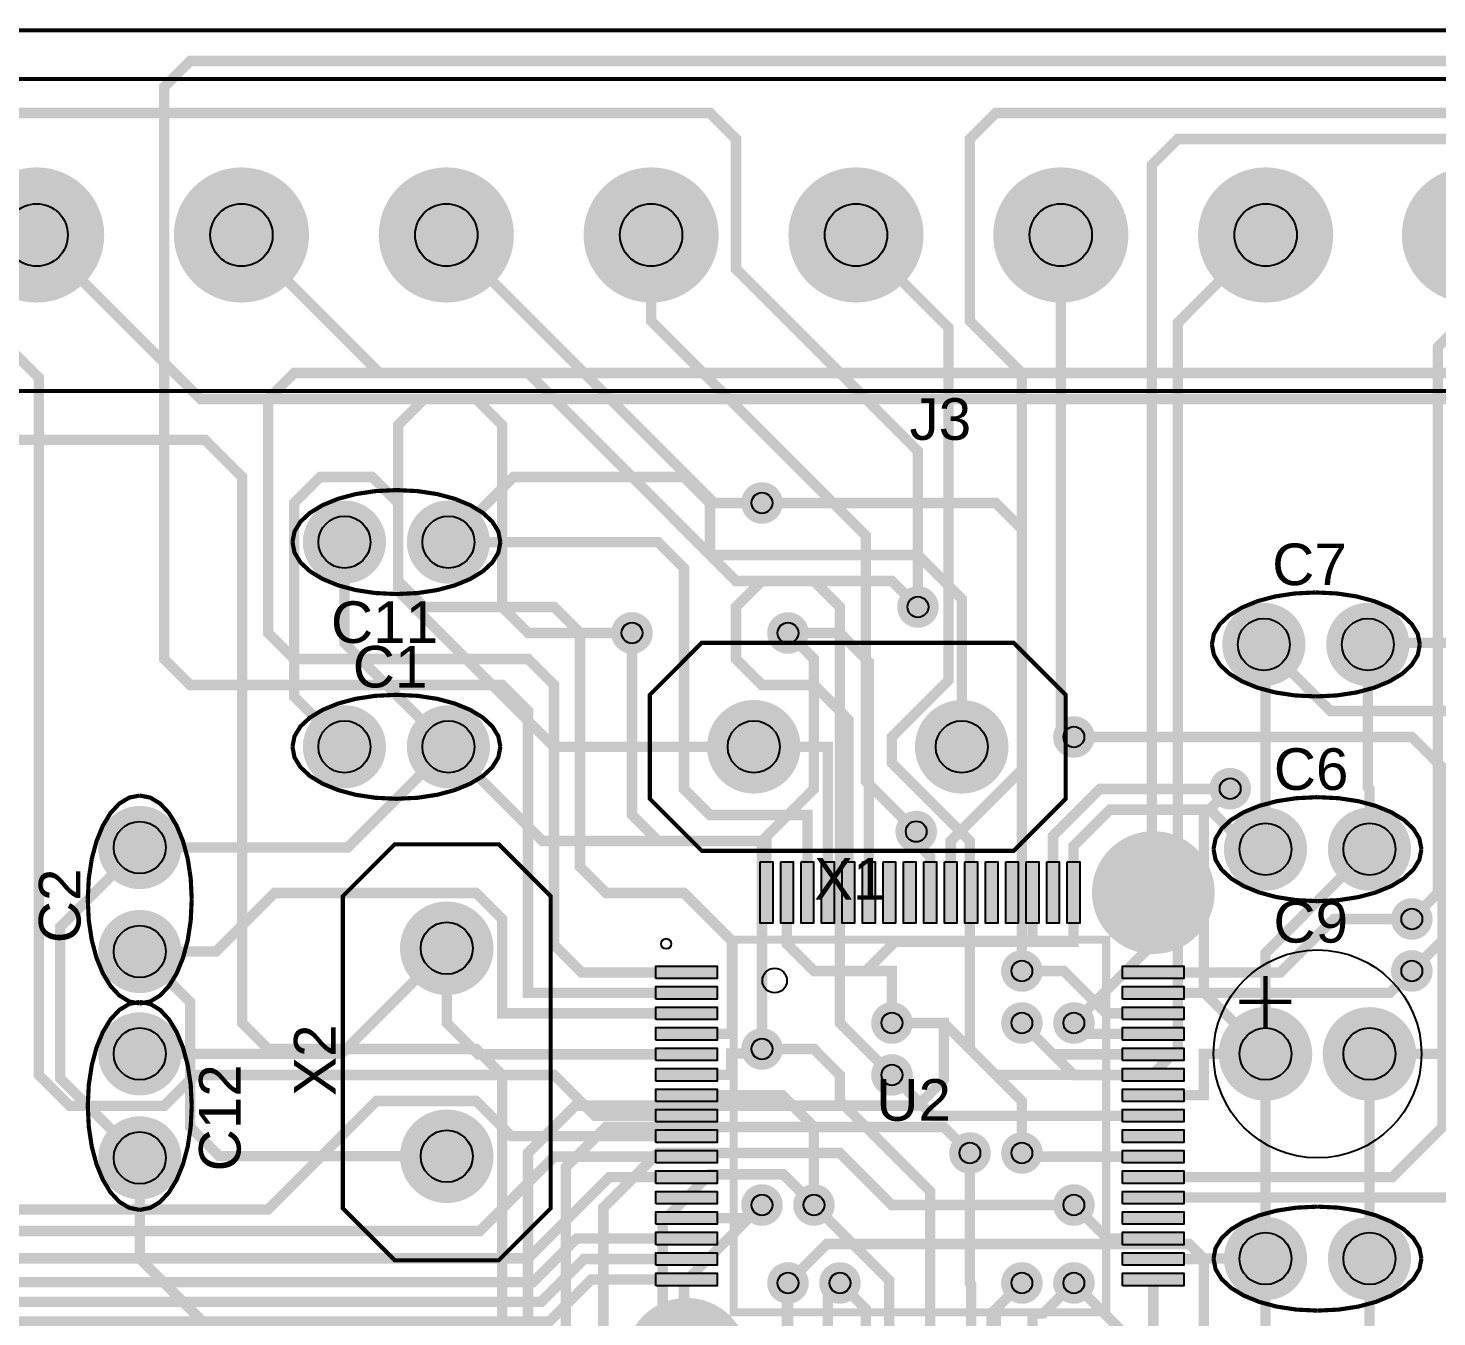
# Model space of a CAD drawing. Header units: centimetres. Extents: x -2.26 to 6.53, y -1.51 to 3.26.
# Drawn here: x -0.523 to 2.919, y 0.108 to 3.255 of the extents above; entities that cross this region are included whole.
import ezdxf

# ---------------------------------------------------------------- set-up
doc = ezdxf.new("R2010")
doc.units = ezdxf.units.CM
doc.layers.get('0').update_dxf_attribs({"linetype": 'CONTINUOUS'})
for name, color, linetype in [('1', 1, 'CONTINUOUS'), ('2', 2, 'CONTINUOUS'), ('3', 3, 'CONTINUOUS'), ('4', 4, 'CONTINUOUS'), ('5', 5, 'CONTINUOUS'), ('6', 6, 'CONTINUOUS'), ('7', 7, 'CONTINUOUS')]:
    doc.layers.add(name, color=color, linetype=linetype)

# ---------------------------------------------------------------- blocks, each defined once
blk = doc.blocks.new('RPAD')
blk.add_trace([(-0.5, -0.5), (-0.5, 0.5), (0.5, -0.5), (0.5, 0.5)])
blk = doc.blocks.new('EPAD')
at = {"const_width": 0.5}
blk.add_lwpolyline([(-0.25, 0, 1), (0.25, 0, 1)], format="xyb", close=True, dxfattribs=at)

msp = doc.modelspace()

# ---------------------------------------------------------------- linework, layer by layer
for centre, radius in [((-0.5019, 2.75), 0.0762), ((-0.00152, 2.75), 0.0762), ((0.49886, 2.75), 0.0762), ((0.99924, 2.75), 0.0762), ((1.49962, 2.75), 0.0762), ((2, 2.75), 0.0762), ((2.50038, 2.75), 0.0762), ((1.27, 2.0955), 0.0254), ((0.25, 2), 0.0635), ((0.504, 2), 0.0635), ((1.651, 1.8415), 0.0254), ((0.9525, 1.778), 0.0254), ((1.3335, 1.778), 0.0254), ((2.496, 1.75), 0.0635), ((2.75, 1.75), 0.0635), ((0.25, 1.5), 0.0635), ((0.504, 1.5), 0.0635), ((1.25, 1.5), 0.0635), ((1.758, 1.5), 0.0635), ((2.032, 1.524), 0.0254), ((2.413747, 1.397747), 0.0254), ((-0.25, 1.254), 0.0635), ((1.646809, 1.292986), 0.0254), ((2.5, 1.25), 0.0635), ((2.754, 1.25), 0.0635), ((2.8575, 1.0795), 0.0254), ((0.5, 1.008), 0.0635), ((-0.25, 1), 0.0635), ((1.905, 0.9525), 0.0254), ((2.8575, 0.9525), 0.0254), ((1.5875, 0.8255), 0.0254), ((1.905, 0.8255), 0.0254), ((2.032, 0.8255), 0.0254), ((-0.25, 0.75), 0.0635), ((2.5, 0.75), 0.0635), ((2.754, 0.75), 0.0635), ((1.27, 0.762), 0.0254), ((1.5875, 0.6985), 0.0254), ((-0.25, 0.496), 0.0635), ((0.5, 0.5), 0.0635), ((1.778, 0.508), 0.0254), ((1.905, 0.508), 0.0254), ((1.27, 0.381), 0.0254), ((1.397, 0.381), 0.0254), ((2.032, 0.381), 0.0254), ((2.5, 0.25), 0.0635), ((2.754, 0.25), 0.0635), ((1.3335, 0.1905), 0.0254), ((1.4605, 0.1905), 0.0254), ((1.905, 0.1905), 0.0254), ((2.032, 0.1905), 0.0254)]:
    msp.add_circle(centre, radius)
at = {"layer": '2', "const_width": 0.01016}
msp.add_lwpolyline([(-2.25, -1.5), (6.5, -1.5), (6.5, 3.25), (-2.25, 3.25), (-2.25, -1.5)], dxfattribs=at)
msp.add_lwpolyline([(-2.25, -1.5), (6.5, -1.5), (6.5, 3.25), (-2.25, 3.25), (-2.25, -1.5)], dxfattribs=at)
msp.add_lwpolyline([(-2.25, -1.5), (6.5, -1.5), (6.5, 3.25), (-2.25, 3.25), (-2.25, -1.5)], dxfattribs=at)
at = {"layer": '3'}
for points, const_width in [([(4.75336, 3.131), (-1.27914, 3.131), (-1.27914, 2.369)], 0.01016), ([(4.75336, 3.131), (-1.27914, 3.131), (-1.27914, 2.369)], 0.01016), ([(4.75336, 3.131), (-1.27914, 3.131), (-1.27914, 2.369)], 0.01016), ([(4.75336, 2.369), (-1.27914, 2.369)], 0.01016), ([(4.75336, 2.369), (-1.27914, 2.369)], 0.01016), ([(4.75336, 2.369), (-1.27914, 2.369)], 0.01016), ([(0.123, 2), (0.12808, 2.025876), (0.142685, 2.049848), (0.165862, 2.071438), (0.19666, 2.09017), (0.234125, 2.105569), (0.277305, 2.117158), (0.325248, 2.12446), (0.377, 2.127)], 0.01016), ([(0.123, 2), (0.12808, 2.025876), (0.142685, 2.049848), (0.165862, 2.071438), (0.19666, 2.09017), (0.234125, 2.105569), (0.277305, 2.117158), (0.325248, 2.12446), (0.377, 2.127)], 0.01016), ([(0.123, 2), (0.12808, 2.025876), (0.142685, 2.049848), (0.165862, 2.071438), (0.19666, 2.09017), (0.234125, 2.105569), (0.277305, 2.117158), (0.325248, 2.12446), (0.377, 2.127)], 0.01016), ([(0.631, 2), (0.62592, 2.025876), (0.611315, 2.049848), (0.588138, 2.071438), (0.55734, 2.09017), (0.519875, 2.105569), (0.476695, 2.117158), (0.428752, 2.12446), (0.377, 2.127)], 0.01016), ([(0.631, 2), (0.62592, 2.025876), (0.611315, 2.049848), (0.588138, 2.071438), (0.55734, 2.09017), (0.519875, 2.105569), (0.476695, 2.117158), (0.428752, 2.12446), (0.377, 2.127)], 0.01016), ([(0.631, 2), (0.62592, 2.025876), (0.611315, 2.049848), (0.588138, 2.071438), (0.55734, 2.09017), (0.519875, 2.105569), (0.476695, 2.117158), (0.428752, 2.12446), (0.377, 2.127)], 0.01016), ([(0.123, 2), (0.12808, 1.974124), (0.142685, 1.950152), (0.165862, 1.928562), (0.19666, 1.90983), (0.234125, 1.894431), (0.277305, 1.882842), (0.325248, 1.87554), (0.377, 1.873)], 0.01016), ([(0.123, 2), (0.12808, 1.974124), (0.142685, 1.950152), (0.165862, 1.928562), (0.19666, 1.90983), (0.234125, 1.894431), (0.277305, 1.882842), (0.325248, 1.87554), (0.377, 1.873)], 0.01016), ([(0.123, 2), (0.12808, 1.974124), (0.142685, 1.950152), (0.165862, 1.928562), (0.19666, 1.90983), (0.234125, 1.894431), (0.277305, 1.882842), (0.325248, 1.87554), (0.377, 1.873)], 0.01016), ([(0.631, 2), (0.62592, 1.974124), (0.611315, 1.950152), (0.588138, 1.928562), (0.55734, 1.90983), (0.519875, 1.894431), (0.476695, 1.882842), (0.428752, 1.87554), (0.377, 1.873)], 0.01016), ([(0.631, 2), (0.62592, 1.974124), (0.611315, 1.950152), (0.588138, 1.928562), (0.55734, 1.90983), (0.519875, 1.894431), (0.476695, 1.882842), (0.428752, 1.87554), (0.377, 1.873)], 0.01016), ([(0.631, 2), (0.62592, 1.974124), (0.611315, 1.950152), (0.588138, 1.928562), (0.55734, 1.90983), (0.519875, 1.894431), (0.476695, 1.882842), (0.428752, 1.87554), (0.377, 1.873)], 0.01016), ([(2.369, 1.75), (2.37408, 1.775876), (2.388685, 1.799848), (2.411862, 1.821438), (2.44266, 1.84017), (2.480125, 1.855569), (2.523305, 1.867158), (2.571248, 1.87446), (2.623, 1.877)], 0.01016), ([(2.369, 1.75), (2.37408, 1.775876), (2.388685, 1.799848), (2.411862, 1.821438), (2.44266, 1.84017), (2.480125, 1.855569), (2.523305, 1.867158), (2.571248, 1.87446), (2.623, 1.877)], 0.01016), ([(2.369, 1.75), (2.37408, 1.775876), (2.388685, 1.799848), (2.411862, 1.821438), (2.44266, 1.84017), (2.480125, 1.855569), (2.523305, 1.867158), (2.571248, 1.87446), (2.623, 1.877)], 0.01016), ([(2.877, 1.75), (2.87192, 1.775876), (2.857315, 1.799848), (2.834138, 1.821438), (2.80334, 1.84017), (2.765875, 1.855569), (2.722695, 1.867158), (2.674752, 1.87446), (2.623, 1.877)], 0.01016), ([(2.877, 1.75), (2.87192, 1.775876), (2.857315, 1.799848), (2.834138, 1.821438), (2.80334, 1.84017), (2.765875, 1.855569), (2.722695, 1.867158), (2.674752, 1.87446), (2.623, 1.877)], 0.01016), ([(2.877, 1.75), (2.87192, 1.775876), (2.857315, 1.799848), (2.834138, 1.821438), (2.80334, 1.84017), (2.765875, 1.855569), (2.722695, 1.867158), (2.674752, 1.87446), (2.623, 1.877)], 0.01016), ([(1.885, 1.246), (1.123, 1.246), (0.996, 1.373), (0.996, 1.627), (1.123, 1.754), (1.885, 1.754), (2.012, 1.627), (2.012, 1.373), (1.885, 1.246)], 0.01016), ([(1.885, 1.246), (1.123, 1.246), (0.996, 1.373), (0.996, 1.627), (1.123, 1.754), (1.885, 1.754), (2.012, 1.627), (2.012, 1.373), (1.885, 1.246)], 0.01016), ([(1.885, 1.246), (1.123, 1.246), (0.996, 1.373), (0.996, 1.627), (1.123, 1.754), (1.885, 1.754), (2.012, 1.627), (2.012, 1.373), (1.885, 1.246)], 0.01016), ([(2.369, 1.75), (2.37408, 1.724124), (2.388685, 1.700152), (2.411862, 1.678562), (2.44266, 1.65983), (2.480125, 1.644431), (2.523305, 1.632842), (2.571248, 1.62554), (2.623, 1.623)], 0.01016), ([(2.369, 1.75), (2.37408, 1.724124), (2.388685, 1.700152), (2.411862, 1.678562), (2.44266, 1.65983), (2.480125, 1.644431), (2.523305, 1.632842), (2.571248, 1.62554), (2.623, 1.623)], 0.01016), ([(2.369, 1.75), (2.37408, 1.724124), (2.388685, 1.700152), (2.411862, 1.678562), (2.44266, 1.65983), (2.480125, 1.644431), (2.523305, 1.632842), (2.571248, 1.62554), (2.623, 1.623)], 0.01016), ([(2.877, 1.75), (2.87192, 1.724124), (2.857315, 1.700152), (2.834138, 1.678562), (2.80334, 1.65983), (2.765875, 1.644431), (2.722695, 1.632842), (2.674752, 1.62554), (2.623, 1.623)], 0.01016), ([(2.877, 1.75), (2.87192, 1.724124), (2.857315, 1.700152), (2.834138, 1.678562), (2.80334, 1.65983), (2.765875, 1.644431), (2.722695, 1.632842), (2.674752, 1.62554), (2.623, 1.623)], 0.01016), ([(2.877, 1.75), (2.87192, 1.724124), (2.857315, 1.700152), (2.834138, 1.678562), (2.80334, 1.65983), (2.765875, 1.644431), (2.722695, 1.632842), (2.674752, 1.62554), (2.623, 1.623)], 0.01016), ([(0.123, 1.5), (0.12808, 1.525876), (0.142685, 1.549848), (0.165862, 1.571438), (0.19666, 1.59017), (0.234125, 1.605569), (0.277305, 1.617158), (0.325248, 1.62446), (0.377, 1.627)], 0.01016), ([(0.123, 1.5), (0.12808, 1.525876), (0.142685, 1.549848), (0.165862, 1.571438), (0.19666, 1.59017), (0.234125, 1.605569), (0.277305, 1.617158), (0.325248, 1.62446), (0.377, 1.627)], 0.01016), ([(0.123, 1.5), (0.12808, 1.525876), (0.142685, 1.549848), (0.165862, 1.571438), (0.19666, 1.59017), (0.234125, 1.605569), (0.277305, 1.617158), (0.325248, 1.62446), (0.377, 1.627)], 0.01016), ([(0.631, 1.5), (0.62592, 1.525876), (0.611315, 1.549848), (0.588138, 1.571438), (0.55734, 1.59017), (0.519875, 1.605569), (0.476695, 1.617158), (0.428752, 1.62446), (0.377, 1.627)], 0.01016), ([(0.631, 1.5), (0.62592, 1.525876), (0.611315, 1.549848), (0.588138, 1.571438), (0.55734, 1.59017), (0.519875, 1.605569), (0.476695, 1.617158), (0.428752, 1.62446), (0.377, 1.627)], 0.01016), ([(0.631, 1.5), (0.62592, 1.525876), (0.611315, 1.549848), (0.588138, 1.571438), (0.55734, 1.59017), (0.519875, 1.605569), (0.476695, 1.617158), (0.428752, 1.62446), (0.377, 1.627)], 0.01016), ([(0.123, 1.5), (0.12808, 1.474124), (0.142685, 1.450152), (0.165862, 1.428562), (0.19666, 1.40983), (0.234125, 1.394431), (0.277305, 1.382842), (0.325248, 1.37554), (0.377, 1.373)], 0.01016), ([(0.123, 1.5), (0.12808, 1.474124), (0.142685, 1.450152), (0.165862, 1.428562), (0.19666, 1.40983), (0.234125, 1.394431), (0.277305, 1.382842), (0.325248, 1.37554), (0.377, 1.373)], 0.01016), ([(0.123, 1.5), (0.12808, 1.474124), (0.142685, 1.450152), (0.165862, 1.428562), (0.19666, 1.40983), (0.234125, 1.394431), (0.277305, 1.382842), (0.325248, 1.37554), (0.377, 1.373)], 0.01016), ([(0.631, 1.5), (0.62592, 1.474124), (0.611315, 1.450152), (0.588138, 1.428562), (0.55734, 1.40983), (0.519875, 1.394431), (0.476695, 1.382842), (0.428752, 1.37554), (0.377, 1.373)], 0.01016), ([(0.631, 1.5), (0.62592, 1.474124), (0.611315, 1.450152), (0.588138, 1.428562), (0.55734, 1.40983), (0.519875, 1.394431), (0.476695, 1.382842), (0.428752, 1.37554), (0.377, 1.373)], 0.01016), ([(0.631, 1.5), (0.62592, 1.474124), (0.611315, 1.450152), (0.588138, 1.428562), (0.55734, 1.40983), (0.519875, 1.394431), (0.476695, 1.382842), (0.428752, 1.37554), (0.377, 1.373)], 0.01016), ([(-0.25, 1.381), (-0.275876, 1.37592), (-0.299848, 1.361315), (-0.321438, 1.338138), (-0.34017, 1.30734), (-0.355569, 1.269875), (-0.367158, 1.226695), (-0.37446, 1.178752), (-0.377, 1.127)], 0.01016), ([(-0.25, 1.381), (-0.275876, 1.37592), (-0.299848, 1.361315), (-0.321438, 1.338138), (-0.34017, 1.30734), (-0.355569, 1.269875), (-0.367158, 1.226695), (-0.37446, 1.178752), (-0.377, 1.127)], 0.01016), ([(-0.25, 1.381), (-0.275876, 1.37592), (-0.299848, 1.361315), (-0.321438, 1.338138), (-0.34017, 1.30734), (-0.355569, 1.269875), (-0.367158, 1.226695), (-0.37446, 1.178752), (-0.377, 1.127)], 0.01016), ([(-0.25, 1.381), (-0.224124, 1.37592), (-0.200152, 1.361315), (-0.178562, 1.338138), (-0.15983, 1.30734), (-0.144431, 1.269875), (-0.132842, 1.226695), (-0.12554, 1.178752), (-0.123, 1.127)], 0.01016), ([(-0.25, 1.381), (-0.224124, 1.37592), (-0.200152, 1.361315), (-0.178562, 1.338138), (-0.15983, 1.30734), (-0.144431, 1.269875), (-0.132842, 1.226695), (-0.12554, 1.178752), (-0.123, 1.127)], 0.01016), ([(-0.25, 1.381), (-0.224124, 1.37592), (-0.200152, 1.361315), (-0.178562, 1.338138), (-0.15983, 1.30734), (-0.144431, 1.269875), (-0.132842, 1.226695), (-0.12554, 1.178752), (-0.123, 1.127)], 0.01016), ([(2.373, 1.25), (2.37808, 1.275876), (2.392685, 1.299848), (2.415862, 1.321438), (2.44666, 1.34017), (2.484125, 1.355569), (2.527305, 1.367158), (2.575248, 1.37446), (2.627, 1.377)], 0.01016), ([(2.373, 1.25), (2.37808, 1.275876), (2.392685, 1.299848), (2.415862, 1.321438), (2.44666, 1.34017), (2.484125, 1.355569), (2.527305, 1.367158), (2.575248, 1.37446), (2.627, 1.377)], 0.01016), ([(2.373, 1.25), (2.37808, 1.275876), (2.392685, 1.299848), (2.415862, 1.321438), (2.44666, 1.34017), (2.484125, 1.355569), (2.527305, 1.367158), (2.575248, 1.37446), (2.627, 1.377)], 0.01016), ([(2.881, 1.25), (2.87592, 1.275876), (2.861315, 1.299848), (2.838138, 1.321438), (2.80734, 1.34017), (2.769875, 1.355569), (2.726695, 1.367158), (2.678752, 1.37446), (2.627, 1.377)], 0.01016), ([(2.881, 1.25), (2.87592, 1.275876), (2.861315, 1.299848), (2.838138, 1.321438), (2.80734, 1.34017), (2.769875, 1.355569), (2.726695, 1.367158), (2.678752, 1.37446), (2.627, 1.377)], 0.01016), ([(2.881, 1.25), (2.87592, 1.275876), (2.861315, 1.299848), (2.838138, 1.321438), (2.80734, 1.34017), (2.769875, 1.355569), (2.726695, 1.367158), (2.678752, 1.37446), (2.627, 1.377)], 0.01016), ([(0.246, 0.373), (0.246, 1.135), (0.373, 1.262), (0.627, 1.262), (0.754, 1.135), (0.754, 0.373), (0.627, 0.246), (0.373, 0.246), (0.246, 0.373)], 0.01016), ([(0.246, 0.373), (0.246, 1.135), (0.373, 1.262), (0.627, 1.262), (0.754, 1.135), (0.754, 0.373), (0.627, 0.246), (0.373, 0.246), (0.246, 0.373)], 0.01016), ([(0.246, 0.373), (0.246, 1.135), (0.373, 1.262), (0.627, 1.262), (0.754, 1.135), (0.754, 0.373), (0.627, 0.246), (0.373, 0.246), (0.246, 0.373)], 0.01016), ([(2.373, 1.25), (2.37808, 1.224124), (2.392685, 1.200152), (2.415862, 1.178562), (2.44666, 1.15983), (2.484125, 1.144431), (2.527305, 1.132842), (2.575248, 1.12554), (2.627, 1.123)], 0.01016), ([(2.373, 1.25), (2.37808, 1.224124), (2.392685, 1.200152), (2.415862, 1.178562), (2.44666, 1.15983), (2.484125, 1.144431), (2.527305, 1.132842), (2.575248, 1.12554), (2.627, 1.123)], 0.01016), ([(2.373, 1.25), (2.37808, 1.224124), (2.392685, 1.200152), (2.415862, 1.178562), (2.44666, 1.15983), (2.484125, 1.144431), (2.527305, 1.132842), (2.575248, 1.12554), (2.627, 1.123)], 0.01016), ([(2.881, 1.25), (2.87592, 1.224124), (2.861315, 1.200152), (2.838138, 1.178562), (2.80734, 1.15983), (2.769875, 1.144431), (2.726695, 1.132842), (2.678752, 1.12554), (2.627, 1.123)], 0.01016), ([(2.881, 1.25), (2.87592, 1.224124), (2.861315, 1.200152), (2.838138, 1.178562), (2.80734, 1.15983), (2.769875, 1.144431), (2.726695, 1.132842), (2.678752, 1.12554), (2.627, 1.123)], 0.01016), ([(2.881, 1.25), (2.87592, 1.224124), (2.861315, 1.200152), (2.838138, 1.178562), (2.80734, 1.15983), (2.769875, 1.144431), (2.726695, 1.132842), (2.678752, 1.12554), (2.627, 1.123)], 0.01016), ([(-0.25, 0.873), (-0.275876, 0.87808), (-0.299848, 0.892685), (-0.321438, 0.915862), (-0.34017, 0.94666), (-0.355569, 0.984125), (-0.367158, 1.027305), (-0.37446, 1.075248), (-0.377, 1.127)], 0.01016), ([(-0.25, 0.873), (-0.275876, 0.87808), (-0.299848, 0.892685), (-0.321438, 0.915862), (-0.34017, 0.94666), (-0.355569, 0.984125), (-0.367158, 1.027305), (-0.37446, 1.075248), (-0.377, 1.127)], 0.01016), ([(-0.25, 0.873), (-0.275876, 0.87808), (-0.299848, 0.892685), (-0.321438, 0.915862), (-0.34017, 0.94666), (-0.355569, 0.984125), (-0.367158, 1.027305), (-0.37446, 1.075248), (-0.377, 1.127)], 0.01016), ([(-0.25, 0.873), (-0.224124, 0.87808), (-0.200152, 0.892685), (-0.178562, 0.915862), (-0.15983, 0.94666), (-0.144431, 0.984125), (-0.132842, 1.027305), (-0.12554, 1.075248), (-0.123, 1.127)], 0.01016), ([(-0.25, 0.873), (-0.224124, 0.87808), (-0.200152, 0.892685), (-0.178562, 0.915862), (-0.15983, 0.94666), (-0.144431, 0.984125), (-0.132842, 1.027305), (-0.12554, 1.075248), (-0.123, 1.127)], 0.01016), ([(-0.25, 0.873), (-0.224124, 0.87808), (-0.200152, 0.892685), (-0.178562, 0.915862), (-0.15983, 0.94666), (-0.144431, 0.984125), (-0.132842, 1.027305), (-0.12554, 1.075248), (-0.123, 1.127)], 0.01016), ([(1.201, 0.119), (2.111, 0.119), (2.111, 1.029), (1.201, 1.029), (1.201, 0.119)], 0.02), ([(1.201, 0.119), (2.111, 0.119), (2.111, 1.029), (1.201, 1.029), (1.201, 0.119)], 0.02), ([(1.201, 0.119), (2.111, 0.119), (2.111, 1.029), (1.201, 1.029), (1.201, 0.119)], 0.02), ([(2.5, 0.9405), (2.5, 0.8135)], 0.01016), ([(2.5, 0.9405), (2.5, 0.8135)], 0.01016), ([(2.5, 0.9405), (2.5, 0.8135)], 0.01016), ([(-0.25, 0.877), (-0.275876, 0.87192), (-0.299848, 0.857315), (-0.321438, 0.834138), (-0.34017, 0.80334), (-0.355569, 0.765875), (-0.367158, 0.722695), (-0.37446, 0.674752), (-0.377, 0.623)], 0.01016), ([(-0.25, 0.877), (-0.275876, 0.87192), (-0.299848, 0.857315), (-0.321438, 0.834138), (-0.34017, 0.80334), (-0.355569, 0.765875), (-0.367158, 0.722695), (-0.37446, 0.674752), (-0.377, 0.623)], 0.01016), ([(-0.25, 0.877), (-0.275876, 0.87192), (-0.299848, 0.857315), (-0.321438, 0.834138), (-0.34017, 0.80334), (-0.355569, 0.765875), (-0.367158, 0.722695), (-0.37446, 0.674752), (-0.377, 0.623)], 0.01016), ([(-0.25, 0.877), (-0.224124, 0.87192), (-0.200152, 0.857315), (-0.178562, 0.834138), (-0.15983, 0.80334), (-0.144431, 0.765875), (-0.132842, 0.722695), (-0.12554, 0.674752), (-0.123, 0.623)], 0.01016), ([(-0.25, 0.877), (-0.224124, 0.87192), (-0.200152, 0.857315), (-0.178562, 0.834138), (-0.15983, 0.80334), (-0.144431, 0.765875), (-0.132842, 0.722695), (-0.12554, 0.674752), (-0.123, 0.623)], 0.01016), ([(-0.25, 0.877), (-0.224124, 0.87192), (-0.200152, 0.857315), (-0.178562, 0.834138), (-0.15983, 0.80334), (-0.144431, 0.765875), (-0.132842, 0.722695), (-0.12554, 0.674752), (-0.123, 0.623)], 0.01016), ([(2.4365, 0.877), (2.5635, 0.877)], 0.01016), ([(2.4365, 0.877), (2.5635, 0.877)], 0.01016), ([(2.4365, 0.877), (2.5635, 0.877)], 0.01016), ([(-0.25, 0.369), (-0.275876, 0.37408), (-0.299848, 0.388685), (-0.321438, 0.411862), (-0.34017, 0.44266), (-0.355569, 0.480125), (-0.367158, 0.523305), (-0.37446, 0.571248), (-0.377, 0.623)], 0.01016), ([(-0.25, 0.369), (-0.275876, 0.37408), (-0.299848, 0.388685), (-0.321438, 0.411862), (-0.34017, 0.44266), (-0.355569, 0.480125), (-0.367158, 0.523305), (-0.37446, 0.571248), (-0.377, 0.623)], 0.01016), ([(-0.25, 0.369), (-0.275876, 0.37408), (-0.299848, 0.388685), (-0.321438, 0.411862), (-0.34017, 0.44266), (-0.355569, 0.480125), (-0.367158, 0.523305), (-0.37446, 0.571248), (-0.377, 0.623)], 0.01016), ([(-0.25, 0.369), (-0.224124, 0.37408), (-0.200152, 0.388685), (-0.178562, 0.411862), (-0.15983, 0.44266), (-0.144431, 0.480125), (-0.132842, 0.523305), (-0.12554, 0.571248), (-0.123, 0.623)], 0.01016), ([(-0.25, 0.369), (-0.224124, 0.37408), (-0.200152, 0.388685), (-0.178562, 0.411862), (-0.15983, 0.44266), (-0.144431, 0.480125), (-0.132842, 0.523305), (-0.12554, 0.571248), (-0.123, 0.623)], 0.01016), ([(-0.25, 0.369), (-0.224124, 0.37408), (-0.200152, 0.388685), (-0.178562, 0.411862), (-0.15983, 0.44266), (-0.144431, 0.480125), (-0.132842, 0.523305), (-0.12554, 0.571248), (-0.123, 0.623)], 0.01016), ([(2.373, 0.25), (2.37808, 0.275876), (2.392685, 0.299848), (2.415862, 0.321438), (2.44666, 0.34017), (2.484125, 0.355569), (2.527305, 0.367158), (2.575248, 0.37446), (2.627, 0.377)], 0.01016), ([(2.373, 0.25), (2.37808, 0.275876), (2.392685, 0.299848), (2.415862, 0.321438), (2.44666, 0.34017), (2.484125, 0.355569), (2.527305, 0.367158), (2.575248, 0.37446), (2.627, 0.377)], 0.01016), ([(2.373, 0.25), (2.37808, 0.275876), (2.392685, 0.299848), (2.415862, 0.321438), (2.44666, 0.34017), (2.484125, 0.355569), (2.527305, 0.367158), (2.575248, 0.37446), (2.627, 0.377)], 0.01016), ([(2.881, 0.25), (2.87592, 0.275876), (2.861315, 0.299848), (2.838138, 0.321438), (2.80734, 0.34017), (2.769875, 0.355569), (2.726695, 0.367158), (2.678752, 0.37446), (2.627, 0.377)], 0.01016), ([(2.881, 0.25), (2.87592, 0.275876), (2.861315, 0.299848), (2.838138, 0.321438), (2.80734, 0.34017), (2.769875, 0.355569), (2.726695, 0.367158), (2.678752, 0.37446), (2.627, 0.377)], 0.01016), ([(2.881, 0.25), (2.87592, 0.275876), (2.861315, 0.299848), (2.838138, 0.321438), (2.80734, 0.34017), (2.769875, 0.355569), (2.726695, 0.367158), (2.678752, 0.37446), (2.627, 0.377)], 0.01016), ([(2.373, 0.25), (2.37808, 0.224124), (2.392685, 0.200152), (2.415862, 0.178562), (2.44666, 0.15983), (2.484125, 0.144431), (2.527305, 0.132842), (2.575248, 0.12554), (2.627, 0.123)], 0.01016), ([(2.373, 0.25), (2.37808, 0.224124), (2.392685, 0.200152), (2.415862, 0.178562), (2.44666, 0.15983), (2.484125, 0.144431), (2.527305, 0.132842), (2.575248, 0.12554), (2.627, 0.123)], 0.01016), ([(2.373, 0.25), (2.37808, 0.224124), (2.392685, 0.200152), (2.415862, 0.178562), (2.44666, 0.15983), (2.484125, 0.144431), (2.527305, 0.132842), (2.575248, 0.12554), (2.627, 0.123)], 0.01016), ([(2.881, 0.25), (2.87592, 0.224124), (2.861315, 0.200152), (2.838138, 0.178562), (2.80734, 0.15983), (2.769875, 0.144431), (2.726695, 0.132842), (2.678752, 0.12554), (2.627, 0.123)], 0.01016), ([(2.881, 0.25), (2.87592, 0.224124), (2.861315, 0.200152), (2.838138, 0.178562), (2.80734, 0.15983), (2.769875, 0.144431), (2.726695, 0.132842), (2.678752, 0.12554), (2.627, 0.123)], 0.01016), ([(2.881, 0.25), (2.87592, 0.224124), (2.861315, 0.200152), (2.838138, 0.178562), (2.80734, 0.15983), (2.769875, 0.144431), (2.726695, 0.132842), (2.678752, 0.12554), (2.627, 0.123)], 0.01016)]:
    msp.add_lwpolyline(points, dxfattribs=dict(at, const_width=const_width))
at = {"layer": '4'}
for centre, radius in [((1.036, 1.019), 0.0125), ((1.036, 1.019), 0.0125), ((1.036, 1.019), 0.0125), ((2.627, 0.75), 0.254), ((2.627, 0.75), 0.254), ((2.627, 0.75), 0.254), ((1.301, 0.929), 0.03), ((1.301, 0.929), 0.03), ((1.301, 0.929), 0.03)]:
    msp.add_circle(centre, radius, dxfattribs=at)
at = {"layer": '5'}
for points in [[(1.26576, 1.21893), (1.29624, 1.21893), (1.29624, 1.06907), (1.26576, 1.06907), (1.26576, 1.21893)], [(1.31576, 1.21893), (1.34624, 1.21893), (1.34624, 1.06907), (1.31576, 1.06907), (1.31576, 1.21893)], [(1.36576, 1.21893), (1.39624, 1.21893), (1.39624, 1.06907), (1.36576, 1.06907), (1.36576, 1.21893)], [(1.41576, 1.21893), (1.44624, 1.21893), (1.44624, 1.06907), (1.41576, 1.06907), (1.41576, 1.21893)], [(1.46576, 1.21893), (1.49624, 1.21893), (1.49624, 1.06907), (1.46576, 1.06907), (1.46576, 1.21893)], [(1.51576, 1.21893), (1.54624, 1.21893), (1.54624, 1.06907), (1.51576, 1.06907), (1.51576, 1.21893)], [(1.56576, 1.21893), (1.59624, 1.21893), (1.59624, 1.06907), (1.56576, 1.06907), (1.56576, 1.21893)], [(1.61576, 1.21893), (1.64624, 1.21893), (1.64624, 1.06907), (1.61576, 1.06907), (1.61576, 1.21893)], [(1.66576, 1.21893), (1.69624, 1.21893), (1.69624, 1.06907), (1.66576, 1.06907), (1.66576, 1.21893)], [(1.71576, 1.21893), (1.74624, 1.21893), (1.74624, 1.06907), (1.71576, 1.06907), (1.71576, 1.21893)], [(1.76576, 1.21893), (1.79624, 1.21893), (1.79624, 1.06907), (1.76576, 1.06907), (1.76576, 1.21893)], [(1.81576, 1.21893), (1.84624, 1.21893), (1.84624, 1.06907), (1.81576, 1.06907), (1.81576, 1.21893)], [(1.86576, 1.21893), (1.89624, 1.21893), (1.89624, 1.06907), (1.86576, 1.06907), (1.86576, 1.21893)], [(1.91576, 1.21893), (1.94624, 1.21893), (1.94624, 1.06907), (1.91576, 1.06907), (1.91576, 1.21893)], [(1.96576, 1.21893), (1.99624, 1.21893), (1.99624, 1.06907), (1.96576, 1.06907), (1.96576, 1.21893)], [(2.01576, 1.21893), (2.04624, 1.21893), (2.04624, 1.06907), (2.01576, 1.06907), (2.01576, 1.21893)], [(1.01107, 0.93376), (1.01107, 0.96424), (1.16093, 0.96424), (1.16093, 0.93376), (1.01107, 0.93376)], [(2.15107, 0.93376), (2.15107, 0.96424), (2.30093, 0.96424), (2.30093, 0.93376), (2.15107, 0.93376)], [(1.01107, 0.88376), (1.01107, 0.91424), (1.16093, 0.91424), (1.16093, 0.88376), (1.01107, 0.88376)], [(2.15107, 0.88376), (2.15107, 0.91424), (2.30093, 0.91424), (2.30093, 0.88376), (2.15107, 0.88376)], [(1.01107, 0.83376), (1.01107, 0.86424), (1.16093, 0.86424), (1.16093, 0.83376), (1.01107, 0.83376)], [(2.15107, 0.83376), (2.15107, 0.86424), (2.30093, 0.86424), (2.30093, 0.83376), (2.15107, 0.83376)], [(1.01107, 0.78376), (1.01107, 0.81424), (1.16093, 0.81424), (1.16093, 0.78376), (1.01107, 0.78376)], [(2.15107, 0.78376), (2.15107, 0.81424), (2.30093, 0.81424), (2.30093, 0.78376), (2.15107, 0.78376)], [(1.01107, 0.73376), (1.01107, 0.76424), (1.16093, 0.76424), (1.16093, 0.73376), (1.01107, 0.73376)], [(2.15107, 0.73376), (2.15107, 0.76424), (2.30093, 0.76424), (2.30093, 0.73376), (2.15107, 0.73376)], [(1.01107, 0.68376), (1.01107, 0.71424), (1.16093, 0.71424), (1.16093, 0.68376), (1.01107, 0.68376)], [(2.15107, 0.68376), (2.15107, 0.71424), (2.30093, 0.71424), (2.30093, 0.68376), (2.15107, 0.68376)], [(1.01107, 0.63376), (1.01107, 0.66424), (1.16093, 0.66424), (1.16093, 0.63376), (1.01107, 0.63376)], [(2.15107, 0.63376), (2.15107, 0.66424), (2.30093, 0.66424), (2.30093, 0.63376), (2.15107, 0.63376)], [(1.01107, 0.58376), (1.01107, 0.61424), (1.16093, 0.61424), (1.16093, 0.58376), (1.01107, 0.58376)], [(2.15107, 0.58376), (2.15107, 0.61424), (2.30093, 0.61424), (2.30093, 0.58376), (2.15107, 0.58376)], [(1.01107, 0.53376), (1.01107, 0.56424), (1.16093, 0.56424), (1.16093, 0.53376), (1.01107, 0.53376)], [(2.15107, 0.53376), (2.15107, 0.56424), (2.30093, 0.56424), (2.30093, 0.53376), (2.15107, 0.53376)], [(1.01107, 0.48376), (1.01107, 0.51424), (1.16093, 0.51424), (1.16093, 0.48376), (1.01107, 0.48376)], [(2.15107, 0.48376), (2.15107, 0.51424), (2.30093, 0.51424), (2.30093, 0.48376), (2.15107, 0.48376)], [(1.01107, 0.43376), (1.01107, 0.46424), (1.16093, 0.46424), (1.16093, 0.43376), (1.01107, 0.43376)], [(2.15107, 0.43376), (2.15107, 0.46424), (2.30093, 0.46424), (2.30093, 0.43376), (2.15107, 0.43376)], [(1.01107, 0.38376), (1.01107, 0.41424), (1.16093, 0.41424), (1.16093, 0.38376), (1.01107, 0.38376)], [(2.15107, 0.38376), (2.15107, 0.41424), (2.30093, 0.41424), (2.30093, 0.38376), (2.15107, 0.38376)], [(1.01107, 0.33376), (1.01107, 0.36424), (1.16093, 0.36424), (1.16093, 0.33376), (1.01107, 0.33376)], [(2.15107, 0.33376), (2.15107, 0.36424), (2.30093, 0.36424), (2.30093, 0.33376), (2.15107, 0.33376)], [(1.01107, 0.28376), (1.01107, 0.31424), (1.16093, 0.31424), (1.16093, 0.28376), (1.01107, 0.28376)], [(2.15107, 0.28376), (2.15107, 0.31424), (2.30093, 0.31424), (2.30093, 0.28376), (2.15107, 0.28376)], [(1.01107, 0.23376), (1.01107, 0.26424), (1.16093, 0.26424), (1.16093, 0.23376), (1.01107, 0.23376)], [(2.15107, 0.23376), (2.15107, 0.26424), (2.30093, 0.26424), (2.30093, 0.23376), (2.15107, 0.23376)], [(1.01107, 0.18376), (1.01107, 0.21424), (1.16093, 0.21424), (1.16093, 0.18376), (1.01107, 0.18376)], [(2.15107, 0.18376), (2.15107, 0.21424), (2.30093, 0.21424), (2.30093, 0.18376), (2.15107, 0.18376)]]:
    msp.add_lwpolyline(points, close=True, dxfattribs=at)
at = {"layer": '6', "const_width": 0.0254}
for points in [[(5.5, 3), (5.325, 3.175), (-0.127, 3.175), (-0.1905, 3.1115), (-0.1905, 1.7145), (-0.127, 1.651), (0.635, 1.651), (0.6985, 1.5875), (0.6985, 0.899), (1.086, 0.899)], [(5, 3), (4.699, 2.699), (4.699, 2.4765), (4.6355, 2.413), (0.127, 2.413), (0.0635, 2.3495), (0.0635, 1.778), (0.127, 1.7145), (0.6985, 1.7145), (0.762, 1.651), (0.762, 1.016), (0.829, 0.949), (1.086, 0.949)], [(-1.75, 2.75), (-1.4765, 2.4765), (-0.5715, 2.4765), (-0.496576, 2.401576), (-0.496576, 0.6985), (-0.421076, 0.623), (-0.1905, 0.623), (-0.115, 0.6985), (0.762, 0.6985), (0.8615, 0.599), (1.086, 0.599)], [(5.5, 2.5), (5.3495, 2.3495), (0.4445, 2.3495), (0.381, 2.286), (0.381, 1.905), (0.4445, 1.8415), (0.762, 1.8415), (0.8255, 1.778), (0.8255, 1.2065), (0.889, 1.143), (1.0795, 1.143), (1.196415, 1.026085), (1.196415, 0.799), (1.086, 0.799)], [(0.504, 2), (0.663, 2.159), (1.0795, 2.159), (1.143, 2.0955), (1.143, 1.9685)], [(1.27, 2.0955), (1.8415, 2.0955), (1.905, 2.032), (1.905, 1.444), (1.731, 1.27), (1.731, 1.144)], [(0.504, 2), (1.016, 2), (1.0795, 1.9365), (1.0795, 1.397), (1.143, 1.3335), (1.381, 1.3335), (1.381, 1.144)], [(1.143, 1.9685), (1.651, 1.9685), (1.758, 1.8615), (1.758, 1.5)], [(1.651, 1.8415), (1.5875, 1.905), (1.27, 1.905), (1.2065, 1.8415), (1.2065, 1.7145), (1.27, 1.651), (1.397, 1.651), (1.481, 1.567), (1.481, 1.144)], [(0.9525, 1.778), (0.9525, 1.3335), (1.016, 1.27), (1.281, 1.27), (1.281, 1.144)], [(1.3335, 1.778), (1.4605, 1.778), (1.531, 1.7075), (1.531, 1.144)], [(3.5, 1.5), (3.3655, 1.5), (3.278, 1.5875), (2.6585, 1.5875), (2.496, 1.75)], [(3.5, 1.754), (2.754, 1.754), (2.75, 1.75)], [(2.032, 1.524), (2.8575, 1.524), (2.93243, 1.44907), (2.93243, 0.5715), (2.80993, 0.449), (2.226, 0.449)], [(0.504, 1.5), (0.258, 1.254), (-0.25, 1.254)], [(1.25, 1.5), (1.431, 1.5), (1.431, 1.144)], [(2.413747, 1.397747), (2.413, 1.397), (2.0955, 1.397), (1.981, 1.2825), (1.981, 1.144)], [(2.031, 1.144), (2.031, 1.257373), (2.120156, 1.346529), (2.364386, 1.346529), (2.460915, 1.25), (2.5, 1.25)], [(1.646809, 1.292986), (1.646809, 1.266091), (1.681, 1.2319), (1.681, 1.144)], [(-0.25, 1), (-0.0635, 1), (0.0795, 1.143), (0.5715, 1.143), (0.635, 1.0795), (0.635, 0.849), (1.086, 0.849)], [(1.524, 0.9525), (1.397, 0.9525), (1.331, 1.0185), (1.331, 1.144)], [(2.031, 1.144), (2.031, 1.02362), (1.931, 1.02362)], [(1.931, 1.02362), (1.931, 1.144)], [(2.8575, 1.0795), (2.667, 1.0795), (2.5365, 0.949), (2.226, 0.949)], [(1.524, 0.9525), (1.59512, 1.02362), (1.931, 1.02362)], [(-1.778, 1.016), (-1.397, 1.016), (-0.75092, 0.36992), (0.0635, 0.36992), (0.32858, 0.635), (0.5715, 0.635), (0.6575, 0.549), (1.086, 0.549)], [(0.5, 1.008), (0.242, 0.75), (-0.25, 0.75)], [(0.5, 1.008), (0.5, 0.8255), (0.5765, 0.749), (1.086, 0.749)], [(1.524, 0.9525), (1.5875, 0.9525), (1.5875, 0.8255)], [(1.905, 0.9525), (2.007085, 0.9525), (2.110585, 0.849), (2.226, 0.849)], [(2.8575, 0.9525), (2.804, 0.899), (2.226, 0.899)], [(1.5875, 0.8255), (1.7145, 0.8255), (1.841, 0.699), (2.226, 0.699)], [(1.905, 0.8255), (1.9815, 0.749), (2.226, 0.749)], [(2.032, 0.8255), (2.0585, 0.799), (2.226, 0.799)], [(-1.75, 0.75102), (-1.31648, 0.3175), (0.5805, 0.3175), (0.762, 0.499), (1.086, 0.499)], [(1.27, 0.762), (1.25874, 0.75074), (1.195145, 0.75074), (1.195145, 0.699), (1.086, 0.699)], [(1.27, 0.762), (1.397, 0.762), (1.4605, 0.6985), (1.4605, 0.635), (1.681, 0.4145), (1.681, 0.004)], [(2.5, 0.75), (2.3495, 0.75), (2.3495, 0.649), (2.226, 0.649)], [(1.5875, 0.6985), (1.687, 0.599), (2.226, 0.599)], [(1.397, 0.381), (1.397, 0.5715), (1.3195, 0.649), (1.086, 0.649)], [(1.778, 0.508), (1.778, 0.1905), (1.781, 0.1875), (1.781, 0.004)], [(1.905, 0.508), (1.914, 0.499), (2.226, 0.499)], [(-1.75, 0.25064), (0.6985, 0.25064), (0.89686, 0.449), (1.086, 0.449)], [(1.27, 0.381), (1.238, 0.349), (1.086, 0.349)], [(1.397, 0.381), (1.581, 0.197), (1.581, 0.004)], [(2.032, 0.381), (2.114, 0.299), (2.226, 0.299)], [(6.25012, -1), (5.56762, -0.3175), (3.1115, -0.3175), (3.048, -0.254), (3.048, 0.3175), (2.9665, 0.399), (2.226, 0.399)], [(-1.524, 0.176709), (-1.507944, 0.192765), (0.710824, 0.192765), (0.817059, 0.299), (1.086, 0.299)], [(1.086, 0.249), (0.835168, 0.249), (0.730772, 0.144604), (-1.455526, 0.144604), (-1.589231, 0.010899), (-1.936129, 0.010899), (-1.959648, -0.01262), (-1.959648, -0.530027), (-1.75, -0.739675), (-1.75, -0.75038)], [(5.2519, -1), (4.6329, -0.381), (2.413, -0.381), (2.3495, -0.3175), (2.3495, 0.249), (2.226, 0.249)], [(-1.75, -0.25), (-1.403557, 0.096443), (0.75072, 0.096443), (0.853277, 0.199), (1.086, 0.199)], [(4.75152, -1), (4.19602, -0.4445), (2.3495, -0.4445), (2.226, -0.321), (2.226, 0.199)], [(1.3335, 0.1905), (1.331, 0.188), (1.331, 0.004)], [(1.4605, 0.1905), (1.431, 0.161), (1.431, 0.004)], [(1.905, 0.1905), (1.831, 0.1165), (1.831, 0.004)], [(2.032, 0.1905), (1.957165, 0.115665), (1.931, 0.115665), (1.931, 0.004)]]:
    msp.add_lwpolyline(points, dxfattribs=at)
at = {"layer": '7', "const_width": 0.0254}
for points in [[(1.651, 1.8415), (1.651, 2.2225), (1.2065, 2.667), (1.2065, 2.9845), (1.143, 3.048), (-0.70174, 3.048), (-0.99974, 2.75)], [(1.905, 0.9525), (1.905, 2.413), (1.778, 2.54), (1.778, 2.9845), (1.8415, 3.048), (3.99898, 3.048), (3.99898, 2.75)], [(2.032, 0.8255), (2.2225, 1.016), (2.2225, 2.921), (2.286, 2.9845), (3.683, 2.9845), (3.7465, 2.921), (3.7465, 2.667), (3.85835, 2.55515), (4.30451, 2.55515), (4.49936, 2.75)], [(0.9525, 1.778), (0.6985, 1.778), (0.635, 1.8415), (0.635, 2.286), (0.5715, 2.3495), (-0.1014, 2.3495), (-0.5019, 2.75)], [(1.5875, 0.6985), (1.4605, 0.8255), (1.4605, 1.8415), (1.397, 1.905), (1.2065, 1.905), (0.6985, 2.413), (0.33548, 2.413), (-0.00152, 2.75)], [(1.27, 2.0955), (1.15336, 2.0955), (0.49886, 2.75)], [(0.99924, 2.75), (0.99924, 2.54), (1.524, 2.01524), (1.524, 1.415795), (1.646809, 1.292986)], [(1.905, 0.508), (1.905, 0.635), (1.778, 0.762), (1.778, 1.27), (1.5875, 1.4605), (1.5875, 1.524), (1.72593, 1.66243), (1.72593, 2.52369), (1.49962, 2.75)], [(1.905, 0.8255), (2.032, 0.6985), (2.2225, 0.6985), (2.286, 0.762), (2.286, 2.53562), (2.50038, 2.75)], [(2.032, 1.524), (2, 1.556), (2, 2.75)], [(2.8575, 0.9525), (2.9845, 1.0795), (2.9845, 2.2359), (3.4986, 2.75)], [(2.8575, 1.0795), (2.921, 1.143), (2.921, 2.4765), (2.99822, 2.55372), (2.99822, 2.75)], [(1.27, 0.381), (1.0795, 0.1905), (1.0795, -0.1905), (0.6985, -0.1905), (0.635, -0.127), (0.635, 0.6985), (0.5715, 0.762), (0.0635, 0.762), (0, 0.8255), (0, 2.159), (-0.09062, 2.24962), (-1.75, 2.24962)], [(1.25, 1.5), (0.762, 1.5), (0.381, 1.881), (0.381, 2.0955), (0.3175, 2.159), (0.1905, 2.159), (0.127, 2.0955), (0.127, 1.623), (0.25, 1.5)], [(0.504, 1.5), (0.25, 1.754), (0.25, 2)], [(1.27, 1.27), (1.397, 1.397), (1.397, 1.7145), (1.3335, 1.778)], [(2.5, 1.25), (2.5, 1.746), (2.496, 1.75)], [(2.754, 1.25), (2.754, 1.397), (2.75, 1.401), (2.75, 1.75)], [(0.504, 1.5), (0.734, 1.27), (1.27, 1.27)], [(2.5, 0.75), (2.3495, 0.9005), (2.3495, 1.3335), (2.413747, 1.397747)], [(2.754, 0.75), (2.9845, 0.75), (3.048, 0.8135), (3.048, 1.27), (3.1115, 1.3335), (3.5, 1.3335)], [(1.27, 0.762), (1.27, 1.27)], [(-0.25, 1.254), (-0.4445, 1.0595), (-0.4445, 0.6905), (-0.25, 0.496)], [(2.5, 0.75), (2.5, 0.996), (2.754, 1.25)], [(-0.25, 1), (-0.127, 0.877), (-0.127, 0.5715), (-0.0555, 0.5), (0.5, 0.5)], [(1.397, 0.381), (1.32207, 0.45593), (1.143, 0.45593), (1.02743, 0.34036), (1.02743, -0.13843), (0.762, -0.13843), (0.6985, -0.07493), (0.6985, 0.508), (0.81407, 0.62357), (1.651, 0.62357), (1.7145, 0.68707), (1.7145, 0.8255), (1.5875, 0.8255)], [(2.5, 0.75), (2.5, 0.25)], [(2.754, 0.75), (2.754, 0.25)], [(1.778, 0.508), (1.7145, 0.5715), (0.889, 0.5715), (0.790959, 0.473459), (0.790959, -0.0635)], [(0.8824, -0.050956), (0.8824, 0.3744), (1.016, 0.508), (1.4605, 0.508), (1.5875, 0.381), (2.032, 0.381)], [(-0.25, 0.496), (-0.25, 0.25), (0.1905, -0.1905)], [(2.5, 0.25), (2.3495, 0.25), (2.31375, 0.28575), (1.42875, 0.28575), (1.3335, 0.1905)], [(2.5, 0.25), (2.5, -0.25)], [(2.754, -0.25), (2.754, 0.25)], [(1.3335, 0.1905), (1.3335, -0.1905), (1.27, -0.254), (0.381, -0.254), (0.3175, -0.1905), (0.1905, -0.1905)], [(1.4605, 0.1905), (1.524, 0.127), (1.524, -0.381), (1.4605, -0.4445), (0.508, -0.4445), (0.4445, -0.508), (0.4445, -1.2065), (0.508, -1.27), (3.175, -1.27), (3.25038, -1.19462), (3.25038, -1)], [(1.905, 0.1905), (1.8415, 0.127), (1.8415, -0.5715), (1.778, -0.635), (1.6164, -0.635), (1.2514, -1)], [(2.032, 0.1905), (2.3495, -0.127), (2.3495, -0.381), (2.4765, -0.508), (2.4765, -1.143)]]:
    msp.add_lwpolyline(points, dxfattribs=at)

# ---------------------------------------------------------------- block references
for p, xscale, yscale in [((-0.5019, 2.75), 0.3048, 0.3048), ((-0.00152, 2.75), 0.3048, 0.3048), ((0.49886, 2.75), 0.3048, 0.3048), ((0.99924, 2.75), 0.3048, 0.3048), ((1.49962, 2.75), 0.3048, 0.3048), ((2, 2.75), 0.3048, 0.3048), ((2.50038, 2.75), 0.3048, 0.3048), ((2.99822, 2.75), 0.3048, 0.3048), ((1.27, 2.0955), 0.0762, 0.0762), ((0.25, 2), 0.1778, 0.1778), ((0.504, 2), 0.1778, 0.1778), ((1.651, 1.8415), 0.0762, 0.0762), ((2.496, 1.75), 0.1778, 0.1778), ((2.75, 1.75), 0.1778, 0.1778), ((0.9525, 1.778), 0.0762, 0.0762), ((1.3335, 1.778), 0.0762, 0.0762), ((0.25, 1.5), 0.1778, 0.1778), ((0.504, 1.5), 0.1778, 0.1778), ((1.25, 1.5), 0.2032, 0.2032), ((1.758, 1.5), 0.2032, 0.2032), ((2.032, 1.524), 0.0762, 0.0762), ((2.413747, 1.397747), 0.0762, 0.0762), ((-0.25, 1.254), 0.1778, 0.1778), ((1.646809, 1.292986), 0.0762, 0.0762), ((2.5, 1.25), 0.1778, 0.1778), ((2.754, 1.25), 0.1778, 0.1778), ((0.5, 1.008), 0.2032, 0.2032), ((2.8575, 1.0795), 0.0762, 0.0762), ((-0.25, 1), 0.1778, 0.1778), ((1.905, 0.9525), 0.0762, 0.0762), ((2.8575, 0.9525), 0.0762, 0.0762), ((1.5875, 0.8255), 0.0762, 0.0762), ((1.905, 0.8255), 0.0762, 0.0762), ((2.032, 0.8255), 0.0762, 0.0762), ((-0.25, 0.75), 0.1778, 0.1778), ((2.5, 0.75), 0.2032, 0.2032), ((2.754, 0.75), 0.2032, 0.2032), ((1.27, 0.762), 0.0762, 0.0762), ((1.5875, 0.6985), 0.0762, 0.0762), ((0.5, 0.5), 0.2032, 0.2032), ((-0.25, 0.496), 0.1778, 0.1778), ((1.778, 0.508), 0.0762, 0.0762), ((1.905, 0.508), 0.0762, 0.0762), ((1.27, 0.381), 0.0762, 0.0762), ((1.397, 0.381), 0.0762, 0.0762), ((2.032, 0.381), 0.0762, 0.0762), ((2.5, 0.25), 0.1778, 0.1778), ((2.754, 0.25), 0.1778, 0.1778), ((1.3335, 0.1905), 0.0762, 0.0762), ((1.4605, 0.1905), 0.0762, 0.0762), ((1.905, 0.1905), 0.0762, 0.0762), ((2.032, 0.1905), 0.0762, 0.0762)]:
    msp.add_blockref('EPAD', p, dxfattribs=dict(xscale=xscale, yscale=yscale))
at = {"layer": '1', "xscale": 0.03048, "yscale": 0.14986}
for p in [(1.281, 1.144), (1.331, 1.144), (1.381, 1.144), (1.431, 1.144), (1.481, 1.144), (1.531, 1.144), (1.581, 1.144), (1.631, 1.144), (1.681, 1.144), (1.731, 1.144), (1.781, 1.144), (1.831, 1.144), (1.881, 1.144), (1.931, 1.144), (1.981, 1.144), (2.031, 1.144)]:
    msp.add_blockref('RPAD', p, dxfattribs=at)
at = {"layer": '1', "xscale": 0.03048, "yscale": 0.14986, "rotation": 90}
for p in [(1.086, 0.949), (2.226, 0.949), (1.086, 0.899), (2.226, 0.899), (1.086, 0.849), (2.226, 0.849), (1.086, 0.799), (2.226, 0.799), (1.086, 0.749), (2.226, 0.749), (1.086, 0.699), (2.226, 0.699), (1.086, 0.649), (2.226, 0.649), (1.086, 0.599), (2.226, 0.599), (1.086, 0.549), (2.226, 0.549), (1.086, 0.499), (2.226, 0.499), (1.086, 0.449), (2.226, 0.449), (1.086, 0.399), (2.226, 0.399), (1.086, 0.349), (2.226, 0.349), (1.086, 0.299), (2.226, 0.299), (1.086, 0.249), (2.226, 0.249), (1.086, 0.199), (2.226, 0.199)]:
    msp.add_blockref('RPAD', p, dxfattribs=at)
at = {"layer": '5'}
for p, xscale, yscale in [((-0.5019, 2.75), 0.3302, 0.3302), ((-0.00152, 2.75), 0.3302, 0.3302), ((0.49886, 2.75), 0.3302, 0.3302), ((0.99924, 2.75), 0.3302, 0.3302), ((1.49962, 2.75), 0.3302, 0.3302), ((2, 2.75), 0.3302, 0.3302), ((2.50038, 2.75), 0.3302, 0.3302), ((2.99822, 2.75), 0.3302, 0.3302), ((1.27, 2.0955), 0.1016, 0.1016), ((0.25, 2), 0.2032, 0.2032), ((0.504, 2), 0.2032, 0.2032), ((1.651, 1.8415), 0.1016, 0.1016), ((0.9525, 1.778), 0.1016, 0.1016), ((1.3335, 1.778), 0.1016, 0.1016), ((2.496, 1.75), 0.2032, 0.2032), ((2.75, 1.75), 0.2032, 0.2032), ((0.25, 1.5), 0.2032, 0.2032), ((0.504, 1.5), 0.2032, 0.2032), ((1.25, 1.5), 0.2286, 0.2286), ((1.758, 1.5), 0.2286, 0.2286), ((2.032, 1.524), 0.1016, 0.1016), ((2.413747, 1.397747), 0.1016, 0.1016), ((-0.25, 1.254), 0.2032, 0.2032), ((1.646809, 1.292986), 0.1016, 0.1016), ((2.5, 1.25), 0.2032, 0.2032), ((2.754, 1.25), 0.2032, 0.2032), ((2.226, 1.144), 0.3, 0.3), ((-0.25, 1), 0.2032, 0.2032), ((0.5, 1.008), 0.2286, 0.2286), ((2.8575, 1.0795), 0.1016, 0.1016), ((1.905, 0.9525), 0.1016, 0.1016), ((2.8575, 0.9525), 0.1016, 0.1016), ((1.5875, 0.8255), 0.1016, 0.1016), ((1.905, 0.8255), 0.1016, 0.1016), ((2.032, 0.8255), 0.1016, 0.1016), ((2.5, 0.75), 0.2286, 0.2286), ((2.754, 0.75), 0.2286, 0.2286), ((-0.25, 0.75), 0.2032, 0.2032), ((1.27, 0.762), 0.1016, 0.1016), ((1.5875, 0.6985), 0.1016, 0.1016), ((-0.25, 0.496), 0.2032, 0.2032), ((0.5, 0.5), 0.2286, 0.2286), ((1.778, 0.508), 0.1016, 0.1016), ((1.905, 0.508), 0.1016, 0.1016), ((1.27, 0.381), 0.1016, 0.1016), ((1.397, 0.381), 0.1016, 0.1016), ((2.032, 0.381), 0.1016, 0.1016), ((2.5, 0.25), 0.2032, 0.2032), ((2.754, 0.25), 0.2032, 0.2032), ((1.3335, 0.1905), 0.1016, 0.1016), ((1.4605, 0.1905), 0.1016, 0.1016), ((1.905, 0.1905), 0.1016, 0.1016), ((2.032, 0.1905), 0.1016, 0.1016), ((1.086, 0.004), 0.3, 0.3)]:
    msp.add_blockref('EPAD', p, dxfattribs=dict(at, xscale=xscale, yscale=yscale))
at = {"layer": '6'}
for name, p, xscale, yscale in [('RPAD', (1.281, 1.144), 0.03048, 0.14986), ('RPAD', (1.331, 1.144), 0.03048, 0.14986), ('RPAD', (1.381, 1.144), 0.03048, 0.14986), ('RPAD', (1.431, 1.144), 0.03048, 0.14986), ('RPAD', (1.481, 1.144), 0.03048, 0.14986), ('RPAD', (1.531, 1.144), 0.03048, 0.14986), ('RPAD', (1.581, 1.144), 0.03048, 0.14986), ('RPAD', (1.631, 1.144), 0.03048, 0.14986), ('RPAD', (1.681, 1.144), 0.03048, 0.14986), ('RPAD', (1.731, 1.144), 0.03048, 0.14986), ('RPAD', (1.781, 1.144), 0.03048, 0.14986), ('RPAD', (1.831, 1.144), 0.03048, 0.14986), ('RPAD', (1.881, 1.144), 0.03048, 0.14986), ('RPAD', (1.931, 1.144), 0.03048, 0.14986), ('RPAD', (1.981, 1.144), 0.03048, 0.14986), ('RPAD', (2.031, 1.144), 0.03048, 0.14986), ('EPAD', (2.226, 1.144), 0.1, 0.1)]:
    msp.add_blockref(name, p, dxfattribs=dict(at, xscale=xscale, yscale=yscale))
at = {"layer": '6', "xscale": 0.03048, "yscale": 0.14986, "rotation": 90}
for p in [(1.086, 0.949), (2.226, 0.949), (1.086, 0.899), (2.226, 0.899), (1.086, 0.849), (2.226, 0.849), (1.086, 0.799), (2.226, 0.799), (1.086, 0.749), (2.226, 0.749), (1.086, 0.699), (2.226, 0.699), (1.086, 0.649), (2.226, 0.649), (1.086, 0.599), (2.226, 0.599), (1.086, 0.549), (2.226, 0.549), (1.086, 0.499), (2.226, 0.499), (1.086, 0.449), (2.226, 0.449), (1.086, 0.399), (2.226, 0.399), (1.086, 0.349), (2.226, 0.349), (1.086, 0.299), (2.226, 0.299), (1.086, 0.249), (2.226, 0.249), (1.086, 0.199), (2.226, 0.199)]:
    msp.add_blockref('RPAD', p, dxfattribs=at)

# ---------------------------------------------------------------- texts
at = {"layer": '4', "width": 1.05}
for s, p in [('J3', (1.63043, 2.24962)), ('J3', (1.63043, 2.24962)), ('J3', (1.63043, 2.24962)), ('C7', (2.51632, 1.89478)), ('C7', (2.51632, 1.89478)), ('C7', (2.51632, 1.89478)), ('C11', (0.21698, 1.75362)), ('C11', (0.21698, 1.75362)), ('C11', (0.21698, 1.75362)), ('C1', (0.27032, 1.64478)), ('C1', (0.27032, 1.64478)), ('C1', (0.27032, 1.64478)), ('C6', (2.52032, 1.39478)), ('C6', (2.52032, 1.39478)), ('C6', (2.52032, 1.39478)), ('X1', (1.39732, 1.12662)), ('X1', (1.39732, 1.12662)), ('X1', (1.39732, 1.12662)), ('C9', (2.5194, 1.02178)), ('C9', (2.5194, 1.02178)), ('C9', (2.5194, 1.02178)), ('U2', (1.54932, 0.5867)), ('U2', (1.54932, 0.5867)), ('U2', (1.54932, 0.5867))]:
    msp.add_text(s, height=0.1016, dxfattribs=at).set_placement(p)
for s, p in [('C2', (-0.39478, 1.02032)), ('C2', (-0.39478, 1.02032)), ('C2', (-0.39478, 1.02032)), ('X2', (0.22822, 0.64732)), ('X2', (0.22822, 0.64732)), ('X2', (0.22822, 0.64732)), ('C12', (-0.00362, 0.46298)), ('C12', (-0.00362, 0.46298)), ('C12', (-0.00362, 0.46298))]:
    msp.add_text(s, height=0.1016, rotation=90, dxfattribs=at).set_placement(p)

doc.saveas('drawing.dxf')
